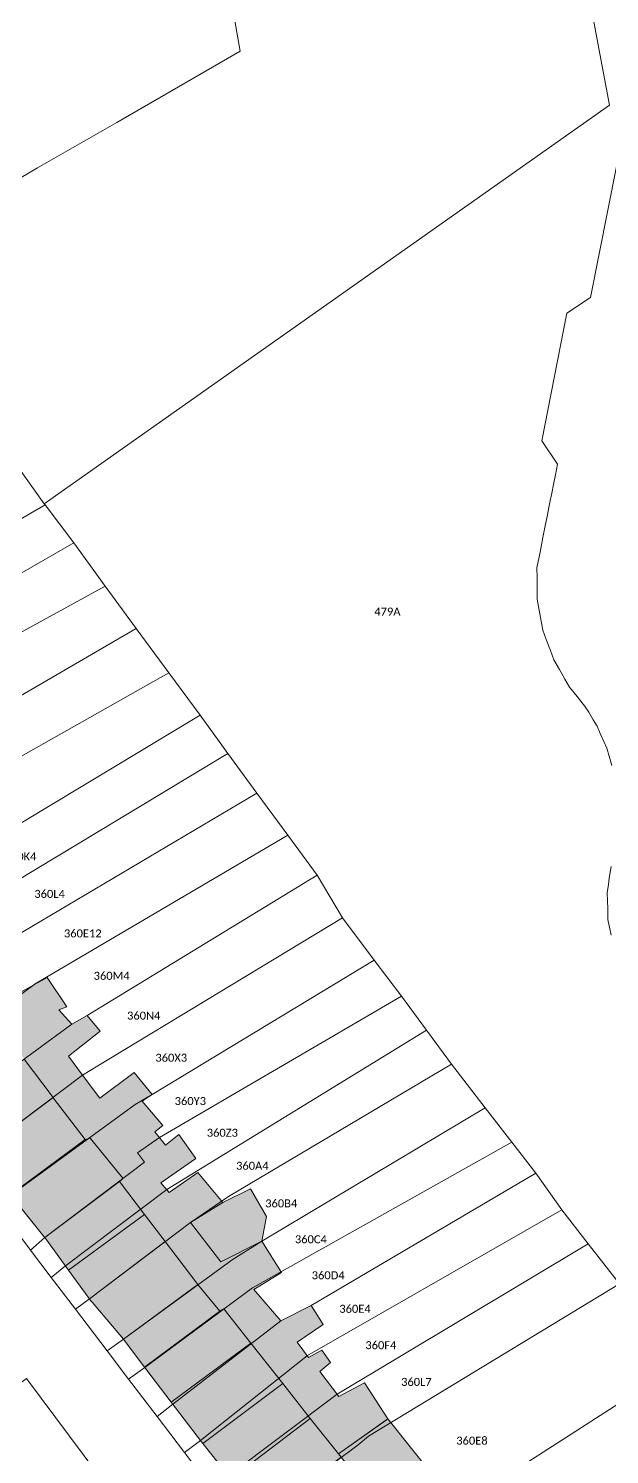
# Model space of a CAD drawing. Header units: metres. Extents: x 113120 to 240396, y 120329 to 242116.
# Drawn here: x 120115.6 to 120173.7, y 121815.8 to 121958.4 of the extents above; entities that cross this region are included whole.
import ezdxf

# ---------------------------------------------------------------- set-up
doc = ezdxf.new("R2010")
doc.units = ezdxf.units.M
doc.header["$LTSCALE"] = 3
for name, color, linetype, lineweight in [('Bpn_CaPa', 78, 'Continuous', 0), ('Bpn_ReBu', 4, 'Continuous', 0), ('Bpt_CaNu', 7, 'Continuous', 0), ('Hachure bâtiment', 11, 'Continuous', 0)]:
    doc.layers.add(name, color=color, linetype=linetype, lineweight=lineweight)
doc.styles.add('Legend', font='')
doc.styles.get('Legend').set_extended_font_data('Calibri')

msp = doc.modelspace()

# ---------------------------------------------------------------- hatches: boundary and pattern name
at = {"layer": 'Hachure bâtiment'}
h = msp.add_hatch(color=256, dxfattribs=at)
h.dxf.hatch_style = 1
h.paths.add_polyline_path([(120091.45, 121892.88), (120093.54, 121894.45), (120095.25, 121892.17), (120096.75, 121893.25), (120096.93, 121893.02), (120103.15, 121884.95), (120103.34, 121884.72), (120102.14, 121883.83), (120103.5, 121881.92), (120101.27, 121880.28), (120102.61, 121878.7), (120104.19, 121876.83), (120106.35, 121878.4), (120109.85, 121873.48), (120107.82, 121871.88), (120109.15, 121870.03), (120111.42, 121871.39), (120112.39, 121869.68), (120110.45, 121868.45), (120112.09, 121866.22), (120112.22, 121866.03), (120111.82, 121865.65), (120114.67, 121861.92), (120117.5, 121863.48), (120119.45, 121860.55), (120118.65, 121860.25), (120119.95, 121858.8), (120121.5, 121859.68), (120122.79, 121858.12), (120119.62, 121855.6), (120121.04, 121853.7), (120122.75, 121851.4), (120126.19, 121853.97), (120127.99, 121851.77), (120126.99, 121851.12), (120129.07, 121848.68), (120128.27, 121848.05), (120129.34, 121846.72), (120130.65, 121847.77), (120132.34, 121845.37), (120128.85, 121842.95), (120129.7, 121842), (120132.55, 121843.97), (120135.05, 121840.97), (120131.82, 121839), (120134.87, 121835.05), (120138.94, 121837.12), (120140.92, 121833.98), (120138.14, 121832.28), (120140.87, 121829.15), (120143.87, 121830.68), (120145.07, 121828.8), (120142.47, 121827.03), (120143.62, 121825.48), (120144.94, 121826.23), (120145.82, 121825), (120144.74, 121824.08), (120146.65, 121821.6), (120149.22, 121822.95), (120151.55, 121819.35), (120146.62, 121815.85), (120143.79, 121819.4), (120141.05, 121822.88), (120137.86, 121826.92), (120135.15, 121830.37), (120134.76, 121830.11), (120132.69, 121832.62), (120132.55, 121832.79), (120132.45, 121832.92), (120129.29, 121837.08), (120127.24, 121839.78), (120124.73, 121843.08), (120124.92, 121843.26), (120125.05, 121843.43), (120121.79, 121847.43), (120121.28, 121847.3), (120118.21, 121851.3), (120118.08, 121851.48), (120117.99, 121851.6), (120115.18, 121855.33), (120112.08, 121859.46), (120111.96, 121859.62), (120112.19, 121859.85), (120109.14, 121863.79), (120106.33, 121867.42), (120103.35, 121871.27), (120103.24, 121871.41), (120103.1, 121871.59), (120099.65, 121876.17), (120096.71, 121880.06), (120093.32, 121884.55), (120090.19, 121888.72), (120087.24, 121892.71), (120089.95, 121894.72)])
h = msp.add_hatch(color=256, dxfattribs=at)
h.dxf.hatch_style = 1
h.paths.add_polyline_path([(120117.99, 121851.6), (120118.08, 121851.48), (120110.55, 121845.85), (120110.44, 121845.99), (120107.55, 121849.72), (120115.18, 121855.33)], flags=17)
h = msp.add_hatch(color=256, dxfattribs=at)
h.dxf.hatch_style = 1
h.paths.add_polyline_path([(120118.21, 121851.3), (120121.28, 121847.3), (120113.84, 121841.75), (120110.69, 121845.68), (120110.55, 121845.85), (120118.08, 121851.48)], flags=17)
h = msp.add_hatch(color=256, dxfattribs=at)
h.dxf.hatch_style = 1
h.paths.add_polyline_path([(120125.05, 121843.43), (120124.92, 121843.26), (120124.73, 121843.08), (120117.26, 121837.48), (120117.17, 121837.6), (120113.84, 121841.75), (120121.28, 121847.3), (120121.79, 121847.43)], flags=17)
h = msp.add_hatch(color=256, dxfattribs=at)
h.dxf.hatch_style = 1
h.paths.add_polyline_path([(120127.24, 121839.78), (120119.62, 121834.23), (120117.35, 121837.36), (120117.26, 121837.48), (120124.73, 121843.08)], flags=17)
h = msp.add_hatch(color=256, dxfattribs=at)
h.dxf.hatch_style = 1
h.paths.add_polyline_path([(120137.81, 121842.34), (120139.42, 121839.58), (120138.94, 121837.12), (120134.87, 121835.05), (120131.82, 121839), (120135.05, 121840.97)], flags=17)
h = msp.add_hatch(color=256, dxfattribs=at)
h.dxf.hatch_style = 1
h.paths.add_polyline_path([(120129.29, 121837.08), (120121.73, 121831.34), (120121.6, 121831.52), (120119.62, 121834.23), (120127.24, 121839.78)], flags=17)
h = msp.add_hatch(color=256, dxfattribs=at)
h.dxf.hatch_style = 1
h.paths.add_polyline_path([(120132.45, 121832.92), (120132.55, 121832.79), (120125.11, 121827.32), (120121.98, 121831.03), (120121.83, 121831.2), (120121.73, 121831.34), (120129.29, 121837.08)], flags=17)
h = msp.add_hatch(color=256, dxfattribs=at)
h.dxf.hatch_style = 1
h.paths.add_polyline_path([(120132.69, 121832.62), (120134.76, 121830.11), (120127.22, 121824.52), (120125.4, 121826.95), (120125.11, 121827.32), (120132.55, 121832.79)], flags=17)
h = msp.add_hatch(color=256, dxfattribs=at)
h.dxf.hatch_style = 1
h.paths.add_polyline_path([(120137.86, 121826.92), (120129.9, 121821.02), (120127.22, 121824.52), (120134.76, 121830.11), (120135.15, 121830.37)], flags=17)
h = msp.add_hatch(color=256, dxfattribs=at)
h.dxf.hatch_style = 1
h.paths.add_polyline_path([(120141.05, 121822.88), (120133.05, 121816.9), (120132.93, 121817.05), (120129.9, 121821.02), (120137.86, 121826.92)], flags=17)
h = msp.add_hatch(color=256, dxfattribs=at)
h.dxf.hatch_style = 1
h.paths.add_polyline_path([(120143.79, 121819.4), (120135.85, 121813.36), (120133.19, 121816.72), (120133.05, 121816.9), (120141.05, 121822.88)])
h = msp.add_hatch(color=256, dxfattribs=at)
h.dxf.hatch_style = 1
h.paths.add_polyline_path([(120146.62, 121815.85), (120146.88, 121815.54), (120138.93, 121809.48), (120138.78, 121809.67), (120135.85, 121813.36), (120143.79, 121819.4)])
h = msp.add_hatch(color=256, dxfattribs=at)
h.dxf.hatch_style = 1
h.paths.add_polyline_path([(120146.88, 121815.54), (120146.63, 121815.85), (120151.39, 121819.23), (120151.39, 121819.23), (120151.4, 121819.22), (120151.55, 121819.35), (120158.26, 121810.96), (120156.45, 121809.72), (120154.74, 121812.4), (120151.27, 121810.05)])

# ---------------------------------------------------------------- linework, layer by layer
at = {"layer": 'Bpn_CaPa'}
for points in [[(120114.48, 121914.62), (120110.98, 121919.48), (120105.93, 121926.31), (120099.71, 121934.71), (120104.82, 121937.65), (120109.59, 121940.4), (120113.99, 121942.94), (120116.54, 121944.41), (120124.45, 121948.97), (120136.8, 121956.09), (120132.27, 121981.87), (120166.72, 121987.94), (120173.71, 121950.7), (120117.2, 121910.83), (120114.48, 121914.62)], [(120117.29, 121910.72), (120092.24, 121896.16), (120087.2, 121892.75), (120079.49, 121886.95), (120078.06, 121885.91), (120073.48, 121891.94), (120074.8, 121892.92), (120082.09, 121897.88), (120082.97, 121898.48), (120114.48, 121914.62), (120117.2, 121910.83), (120117.29, 121910.72)], [(120081.19, 121881.79), (120078.06, 121885.91), (120079.49, 121886.95), (120087.2, 121892.75), (120092.24, 121896.16), (120117.29, 121910.72), (120120.17, 121906.92), (120096.69, 121893.43), (120095.02, 121892.48), (120090.26, 121888.8), (120082.58, 121882.87), (120081.19, 121881.79)], [(120081.19, 121881.79), (120082.58, 121882.87), (120090.26, 121888.8), (120095.02, 121892.48), (120096.69, 121893.43), (120120.17, 121906.92), (120123.3, 121902.61), (120100.9, 121890.35), (120093.33, 121884.55), (120085.66, 121878.66), (120084.35, 121877.64), (120081.19, 121881.79)], [(120123.3, 121902.61), (120126.38, 121898.38), (120104.68, 121885.73), (120102.34, 121884.26), (120088.88, 121874.33), (120087.59, 121873.38), (120084.35, 121877.64), (120085.66, 121878.66), (120093.33, 121884.55), (120100.9, 121890.35), (120123.3, 121902.61)], [(120087.59, 121873.38), (120088.88, 121874.33), (120102.34, 121884.26), (120104.68, 121885.73), (120126.38, 121898.38), (120129.67, 121893.93), (120105.41, 121880.25), (120103.23, 121879.03), (120091.77, 121870.68), (120090.38, 121869.71), (120087.59, 121873.38)], [(120132.8, 121889.7), (120109.14, 121875.48), (120095.95, 121865.6), (120094.37, 121864.46), (120090.38, 121869.71), (120091.77, 121870.68), (120103.23, 121879.03), (120105.41, 121880.25), (120129.67, 121893.93), (120132.8, 121889.7)], [(120132.8, 121889.7), (120135.57, 121885.88), (120112.1, 121871.76), (120098.68, 121861.72), (120097.28, 121860.63), (120094.37, 121864.46), (120095.95, 121865.6), (120109.14, 121875.48), (120132.8, 121889.7)], [(120100.06, 121856.98), (120097.28, 121860.63), (120098.68, 121861.72), (120112.1, 121871.76), (120135.57, 121885.88), (120138.46, 121881.92), (120115.07, 121868.05), (120113.14, 121866.81), (120101.36, 121857.99), (120100.06, 121856.98)], [(120103.05, 121853.04), (120100.06, 121856.98), (120101.36, 121857.99), (120113.14, 121866.81), (120115.07, 121868.05), (120138.46, 121881.92), (120141.54, 121877.71), (120116.28, 121862.85), (120104.29, 121853.98), (120103.05, 121853.04)], [(120103.05, 121853.04), (120104.29, 121853.98), (120116.28, 121862.85), (120141.54, 121877.71), (120144.48, 121873.7), (120121.5, 121859.68), (120119.95, 121858.8), (120107.56, 121849.74), (120106.3, 121848.77), (120103.05, 121853.04)], [(120109.3, 121844.82), (120106.3, 121848.77), (120107.56, 121849.74), (120119.95, 121858.8), (120121.5, 121859.68), (120144.48, 121873.7), (120147.02, 121869.43), (120122.56, 121854.65), (120121.04, 121853.7), (120110.55, 121845.85), (120109.3, 121844.82)], [(120109.3, 121844.82), (120110.55, 121845.85), (120121.04, 121853.7), (120122.56, 121854.65), (120147.02, 121869.43), (120150.19, 121865.22), (120127.99, 121851.77), (120126.28, 121850.77), (120113.86, 121841.71), (120112.45, 121840.67), (120109.3, 121844.82)], [(120150.19, 121865.22), (120152.92, 121861.6), (120128.72, 121847.48), (120126.53, 121845.94), (120127.23, 121845.02), (120117.26, 121837.48), (120115.84, 121836.22), (120112.45, 121840.67), (120113.86, 121841.71), (120126.28, 121850.77), (120127.99, 121851.77), (120150.19, 121865.22)], [(120117.9, 121833.5), (120115.84, 121836.22), (120117.26, 121837.48), (120127.23, 121845.02), (120126.53, 121845.94), (120128.72, 121847.48), (120152.92, 121861.6), (120155.42, 121858.2), (120129.46, 121842.27), (120119.31, 121834.67), (120117.9, 121833.5)], [(120117.9, 121833.5), (120119.31, 121834.67), (120129.46, 121842.27), (120155.42, 121858.2), (120157.91, 121854.82), (120135.61, 121841.6), (120131.82, 121839), (120121.73, 121831.34), (120120.34, 121830.31), (120117.9, 121833.5)], [(120161.28, 121850.45), (120138.94, 121837.12), (120135.99, 121835.27), (120125.12, 121827.32), (120123.48, 121826.17), (120120.34, 121830.31), (120121.73, 121831.34), (120131.82, 121839), (120135.61, 121841.6), (120157.91, 121854.82), (120161.28, 121850.45)], [(120163.94, 121847.02), (120138.01, 121832.44), (120127.26, 121824.48), (120125.63, 121823.34), (120123.48, 121826.17), (120125.12, 121827.32), (120135.99, 121835.27), (120138.94, 121837.12), (120161.28, 121850.45), (120163.94, 121847.02)], [(120128.49, 121819.59), (120125.63, 121823.34), (120127.26, 121824.48), (120138.01, 121832.44), (120163.94, 121847.02), (120166.34, 121843.91), (120143.87, 121830.68), (120140.87, 121829.15), (120130.05, 121820.82), (120128.49, 121819.59)], [(120131.22, 121815.99), (120128.49, 121819.59), (120130.05, 121820.82), (120140.87, 121829.15), (120143.87, 121830.68), (120166.34, 121843.91), (120168.94, 121840.25), (120143.51, 121825.68), (120132.82, 121817.2), (120131.22, 121815.99)], [(120131.22, 121815.99), (120132.82, 121817.2), (120143.51, 121825.68), (120168.94, 121840.25), (120171.57, 121836.87), (120146.48, 121821.82), (120135.61, 121813.67), (120133.97, 121812.38), (120131.22, 121815.99)], [(120137.38, 121808.42), (120133.97, 121812.38), (120135.61, 121813.67), (120146.48, 121821.82), (120171.57, 121836.87), (120174.72, 121832.84), (120149.62, 121817.61), (120148.57, 121816.77), (120138.84, 121809.48), (120137.38, 121808.42)], [(120144.39, 121800.69), (120137.38, 121808.42), (120138.84, 121809.48), (120148.57, 121816.77), (120149.62, 121817.61), (120174.72, 121832.84), (120175.94, 121831.28), (120177.56, 121829.19), (120178.45, 121828.05), (120180.91, 121824.93), (120152.22, 121806.47), (120151.7, 121806.07), (120145.79, 121801.6), (120144.39, 121800.69)], [(120186.69, 121817.76), (120166.07, 121802.97), (120164.76, 121801.73), (120163.67, 121800.77), (120155.82, 121793.13), (120153.95, 121791.39), (120144.39, 121800.69), (120145.79, 121801.6), (120151.7, 121806.07), (120152.22, 121806.47), (120180.91, 121824.93), (120186.69, 121817.76)]]:
    msp.add_lwpolyline(points, close=True, dxfattribs=at)
for points in [[(120174.72, 121832.84), (120171.57, 121836.87), (120168.94, 121840.25), (120166.34, 121843.91), (120163.94, 121847.02), (120161.28, 121850.45), (120157.91, 121854.82), (120155.42, 121858.2), (120152.92, 121861.6), (120150.19, 121865.22), (120147.02, 121869.43), (120144.48, 121873.7), (120141.54, 121877.71), (120138.46, 121881.92), (120135.57, 121885.88), (120132.8, 121889.7), (120132.8, 121889.7), (120129.67, 121893.93), (120126.38, 121898.38), (120123.3, 121902.61), (120120.17, 121906.92), (120117.29, 121910.72), (120117.2, 121910.83), (120173.71, 121950.7), (120166.72, 121987.94)], [(120173.93, 121884.69), (120173.67, 121885.61), (120173.44, 121886.4), (120173.14, 121887.09), (120172.79, 121887.87), (120172.48, 121888.6), (120172.09, 121889.23), (120171.63, 121889.99), (120171.22, 121890.65), (120170.48, 121891.57), (120169.7, 121892.51), (120169.26, 121893.29), (120168.7, 121894.26), (120168.13, 121895.24), (120167.8, 121896.16), (120167.39, 121897.27), (120167.05, 121898.2), (120166.75, 121899.85), (120166.49, 121901.29), (120166.48, 121902.26), (120166.47, 121903.45), (120166.46, 121904.44), (120166.77, 121906.01), (120167.06, 121907.46), (120167.29, 121908.64), (120167.51, 121909.75), (120167.72, 121910.82), (120167.94, 121911.91), (120168.11, 121912.76), (120168.3, 121913.75), (120168.51, 121914.79), (120166.93, 121917.14), (120169.46, 121929.89), (120171.81, 121931.46), (120176.14, 121953.3)], [(120176.14, 121953.3), (120171.81, 121931.46), (120169.46, 121929.89), (120166.93, 121917.14), (120168.51, 121914.79), (120168.3, 121913.75), (120168.11, 121912.76), (120167.94, 121911.91), (120167.72, 121910.82), (120167.51, 121909.75), (120167.29, 121908.64), (120167.06, 121907.46), (120166.77, 121906.01), (120166.46, 121904.44), (120166.47, 121903.45), (120166.48, 121902.26), (120166.49, 121901.29), (120166.75, 121899.85), (120167.05, 121898.2), (120167.39, 121897.27), (120167.8, 121896.16), (120168.13, 121895.24), (120168.7, 121894.26), (120169.26, 121893.29), (120169.7, 121892.51), (120170.48, 121891.57), (120171.22, 121890.65), (120171.63, 121889.99), (120172.09, 121889.23), (120172.48, 121888.6), (120172.79, 121887.87), (120173.14, 121887.09), (120173.44, 121886.4), (120173.67, 121885.61), (120173.93, 121884.69)], [(120173.88, 121867.7), (120173.56, 121869.29), (120173.53, 121870.36), (120173.48, 121871.95), (120173.61, 121872.79), (120173.69, 121873.4), (120173.86, 121874.58)], [(120173.86, 121874.58), (120173.69, 121873.4), (120173.61, 121872.79), (120173.48, 121871.95), (120173.53, 121870.36), (120173.56, 121869.29), (120173.88, 121867.7)], [(120017.76, 121735.37), (120018.28, 121754.1), (120027.92, 121753.61), (120029.06, 121760.52), (120026.72, 121769.58), (120088.02, 121811.63), (120088.79, 121810.49), (120103.75, 121821.75), (120107.45, 121817.48), (120115.42, 121823.38), (120132.61, 121800.34), (120145.14, 121785.43), (120162.1, 121770.45), (120187.71, 121749.4), (120231.06, 121718.28)]]:
    msp.add_lwpolyline(points, dxfattribs=at)
at = {"layer": 'Bpn_ReBu'}
msp.add_lwpolyline([(120114.67, 121861.92), (120117.5, 121863.48), (120119.45, 121860.55), (120118.65, 121860.25), (120119.95, 121858.8), (120121.5, 121859.68), (120122.79, 121858.12), (120119.62, 121855.6), (120121.04, 121853.7), (120122.75, 121851.4), (120126.19, 121853.97), (120127.99, 121851.77), (120126.99, 121851.12), (120129.07, 121848.68), (120128.27, 121848.05), (120129.34, 121846.72), (120130.65, 121847.77), (120132.34, 121845.37), (120128.85, 121842.95), (120129.7, 121842), (120132.55, 121843.97), (120135.05, 121840.97), (120131.82, 121839), (120134.87, 121835.05), (120138.94, 121837.12), (120140.92, 121833.98), (120138.14, 121832.28), (120140.87, 121829.15), (120143.87, 121830.68), (120145.07, 121828.8), (120142.47, 121827.03), (120143.62, 121825.48), (120144.94, 121826.23), (120145.82, 121825), (120144.74, 121824.08), (120146.65, 121821.6), (120149.22, 121822.95), (120151.55, 121819.35), (120146.62, 121815.85), (120143.79, 121819.4), (120141.05, 121822.88), (120137.86, 121826.92), (120135.15, 121830.37), (120134.76, 121830.11), (120132.69, 121832.62), (120132.55, 121832.79), (120132.45, 121832.92), (120129.29, 121837.08), (120127.24, 121839.78), (120124.73, 121843.08), (120124.92, 121843.26), (120125.05, 121843.43), (120121.79, 121847.43), (120121.28, 121847.3), (120118.21, 121851.3), (120118.08, 121851.48), (120117.99, 121851.6), (120115.18, 121855.33)], dxfattribs=at)
for points in [[(120117.99, 121851.6), (120118.08, 121851.48), (120110.55, 121845.85), (120110.44, 121845.99), (120107.55, 121849.72), (120115.18, 121855.33), (120117.99, 121851.6)], [(120118.21, 121851.3), (120121.28, 121847.3), (120113.84, 121841.75), (120110.69, 121845.68), (120110.55, 121845.85), (120118.08, 121851.48), (120118.21, 121851.3)], [(120125.05, 121843.43), (120124.92, 121843.26), (120124.73, 121843.08), (120117.26, 121837.48), (120117.17, 121837.6), (120113.84, 121841.75), (120121.28, 121847.3), (120121.79, 121847.43), (120125.05, 121843.43)], [(120127.24, 121839.78), (120119.62, 121834.23), (120117.35, 121837.36), (120117.26, 121837.48), (120124.73, 121843.08), (120127.24, 121839.78)], [(120137.81, 121842.34), (120139.42, 121839.58), (120138.94, 121837.12), (120134.87, 121835.05), (120131.82, 121839), (120135.05, 121840.97), (120137.81, 121842.34)], [(120129.29, 121837.08), (120121.73, 121831.34), (120121.6, 121831.52), (120119.62, 121834.23), (120127.24, 121839.78), (120129.29, 121837.08)], [(120132.45, 121832.92), (120132.55, 121832.79), (120125.11, 121827.32), (120121.98, 121831.03), (120121.83, 121831.2), (120121.73, 121831.34), (120129.29, 121837.08), (120132.45, 121832.92)], [(120132.69, 121832.62), (120134.76, 121830.11), (120127.22, 121824.52), (120125.4, 121826.95), (120125.11, 121827.32), (120132.55, 121832.79), (120132.69, 121832.62)], [(120137.86, 121826.92), (120129.9, 121821.02), (120127.22, 121824.52), (120134.76, 121830.11), (120135.15, 121830.37), (120137.86, 121826.92)], [(120141.05, 121822.88), (120133.05, 121816.9), (120132.93, 121817.05), (120129.9, 121821.02), (120137.86, 121826.92), (120141.05, 121822.88)], [(120143.79, 121819.4), (120135.85, 121813.36), (120133.19, 121816.72), (120133.05, 121816.9), (120141.05, 121822.88), (120143.79, 121819.4)], [(120146.62, 121815.85), (120146.88, 121815.54), (120138.93, 121809.48), (120138.78, 121809.67), (120135.85, 121813.36), (120143.79, 121819.4), (120146.62, 121815.85)], [(120146.88, 121815.54), (120146.63, 121815.85), (120151.39, 121819.23), (120151.39, 121819.23), (120151.4, 121819.22), (120151.55, 121819.35), (120158.26, 121810.96), (120156.45, 121809.72), (120154.74, 121812.4), (120151.27, 121810.05), (120146.88, 121815.54)]]:
    msp.add_lwpolyline(points, close=True, dxfattribs=at)

# ---------------------------------------------------------------- texts
at = {"layer": 'Bpt_CaNu', "char_height": 0.8, "attachment_point": 7, "style": 'Legend'}
for s, insert in [('479A', (120150.2, 121899.66)), ('360K4', (120113.24, 121875.17)), ('360L4', (120116.21, 121871.43)), ('360E12', (120119.17, 121867.48)), ('360M4', (120122.14, 121863.24)), ('360N4', (120125.48, 121859.26)), ('360X3', (120128.31, 121855.05)), ('360Y3', (120130.24, 121850.72)), ('360Z3', (120133.45, 121847.55)), ('360A4', (120136.38, 121844.25)), ('360B4', (120139.29, 121840.49)), ('360C4', (120142.26, 121836.9)), ('360D4', (120143.94, 121833.3)), ('360E4', (120146.7, 121829.95)), ('360F4', (120149.3, 121826.31)), ('360L7', (120152.88, 121822.64)), ('360E8', (120158.39, 121816.77))]:
    msp.add_mtext(s, dxfattribs=dict(at, insert=insert))

doc.saveas('drawing.dxf')
